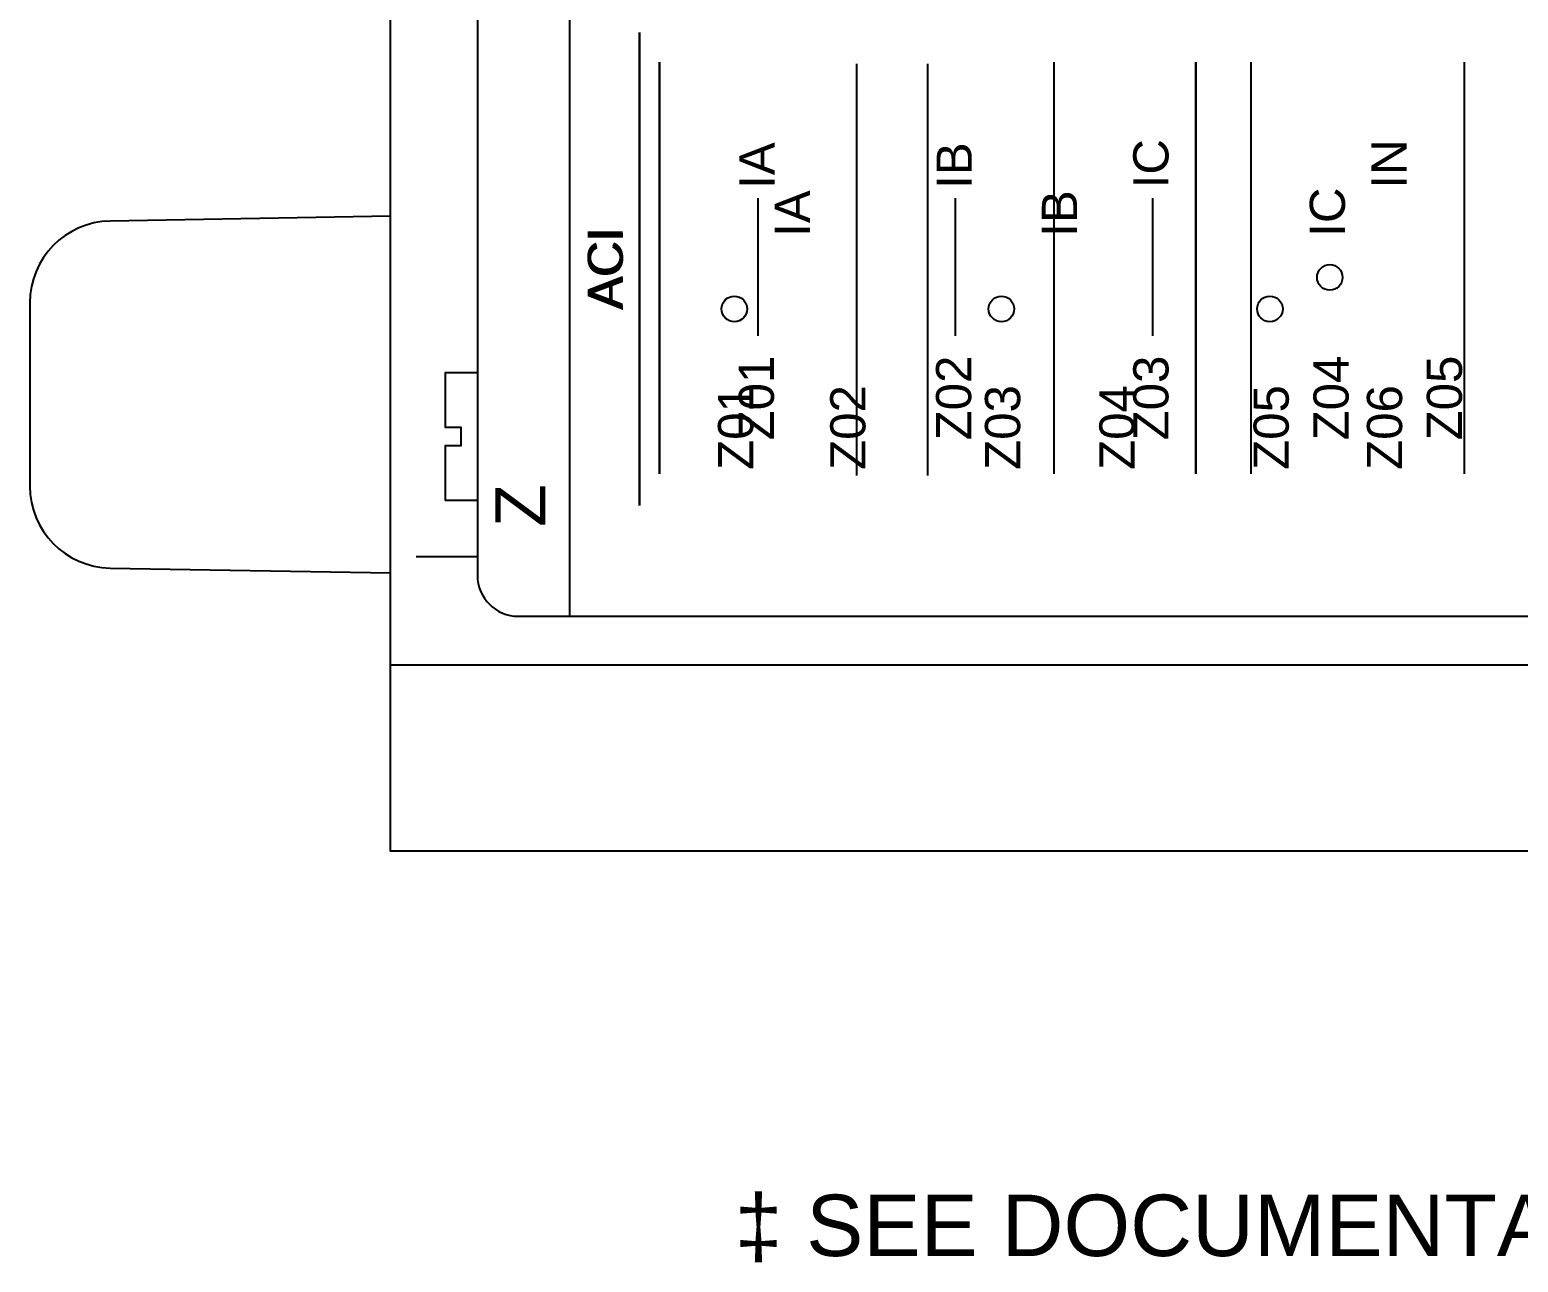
# Model space of a CAD drawing. Extents: x 1 to 47, y 1 to 35.
# Drawn here: x 26.556 to 29.466, y 8.976 to 11.385 of the extents above; entities that cross this region are included whole.
import ezdxf
from ezdxf.enums import TextEntityAlignment as Align

# ---------------------------------------------------------------- set-up
doc = ezdxf.new("R2010")
doc.units = 0
doc.header["$MEASUREMENT"] = 0
for name, color, linetype in [('10_00______DWG_', 7, 'CONTINUOUS'), ('8_01__A-___4__ACI', 7, 'CONTINUOUS'), ('8_02__8-___4__ACI____3__AV', 7, 'CONTINUOUS'), ('8_03__L-___4__ACI____3__LE', 7, 'CONTINUOUS'), ('8_04__7-___4__ACI____3__LE', 7, 'CONTINUOUS')]:
    doc.layers.add(name, color=color, linetype=linetype)
doc.styles.add('ARIAL', font='arial.ttf')

msp = doc.modelspace()

# ---------------------------------------------------------------- linework, layer by layer
at = {"layer": '10_00______DWG_'}
for points in [[(32.356, 9.7794), (27.2612, 9.7794), (27.2612, 17.0629), (32.356, 17.0629)], [(27.6109, 16.5636), (27.6109, 10.2386)], [(27.4291, 10.4649), (27.3691, 10.4649), (27.3691, 10.5724), (27.3991, 10.5724), (27.3991, 10.6074), (27.3691, 10.6074), (27.3691, 10.7149), (27.4291, 10.7149)], [(27.4312, 10.3549), (27.3112, 10.3549)], [(27.4291, 10.3549), (27.3616, 10.3549)], [(27.2612, 10.1436), (32.356, 10.1436)]]:
    msp.add_lwpolyline(points, dxfattribs=at)
msp.add_lwpolyline([(31.2211, 16.5636), (27.5112, 16.5636, 0.414214), (27.4312, 16.4836), (27.4312, 10.3186, 0.414212), (27.5112, 10.2386), (31.2211, 10.2386, 0.414211), (31.3011, 10.3186), (31.3011, 16.4836, 0.414219)], format="xyb", close=True, dxfattribs=at)
msp.add_lwpolyline([(27.2612, 11.0208), (26.7132, 11.0113, 0.409101), (26.556, 10.8513), (26.556, 10.493, 0.409121), (26.7132, 10.333), (27.2612, 10.3235)], format="xyb", dxfattribs=at)
at = {"layer": '8_01__A-___4__ACI'}
for points in [[(27.7482, 11.3802), (27.7482, 10.4552)], [(27.7872, 11.3218), (27.7872, 10.5168)], [(28.8354, 11.3218), (28.8354, 10.5168)], [(29.3605, 11.3218), (29.3605, 10.5168)], [(28.3113, 11.3186), (28.3113, 10.5136)]]:
    msp.add_lwpolyline(points, dxfattribs=at)
for centre in [(27.9335, 10.8395), (28.4556, 10.8395), (28.9806, 10.8395)]:
    msp.add_circle(centre, 0.025, dxfattribs=at)
at = {"layer": '8_02__8-___4__ACI____3__AV'}
for points in [[(27.7482, 11.3802), (27.7482, 10.4552)], [(27.7873, 10.5168), (27.7873, 11.3218)], [(28.8355, 11.3218), (28.8355, 10.5168)], [(29.3605, 11.3218), (29.3605, 10.5168)], [(28.3114, 11.3186), (28.3114, 10.5136)]]:
    msp.add_lwpolyline(points, dxfattribs=at)
for centre in [(27.9336, 10.8395), (28.4556, 10.8395), (28.9806, 10.8395)]:
    msp.add_circle(centre, 0.025, dxfattribs=at)
at = {"layer": '8_03__L-___4__ACI____3__LE'}
for points in [[(27.7482, 11.3802), (27.7482, 10.4552)], [(27.7873, 10.5168), (27.7873, 11.3218)], [(28.8355, 11.3218), (28.8355, 10.5168)], [(29.3605, 11.3218), (29.3605, 10.5168)], [(28.3114, 11.3186), (28.3114, 10.5136)]]:
    msp.add_lwpolyline(points, dxfattribs=at)
for centre in [(27.9336, 10.8395), (28.4556, 10.8395), (28.9806, 10.8395)]:
    msp.add_circle(centre, 0.025, dxfattribs=at)
at = {"layer": '8_04__7-___4__ACI____3__LE'}
for points in [[(27.7482, 10.4552), (27.7482, 11.3802)], [(28.5586, 10.5168), (28.5586, 11.3218)], [(28.9437, 10.5168), (28.9437, 11.3218)], [(28.1729, 10.5136), (28.1729, 11.3186)], [(27.9801, 10.7872), (27.9801, 11.056)], [(28.3658, 10.7872), (28.3658, 11.056)], [(28.7514, 10.7872), (28.7514, 11.056)]]:
    msp.add_lwpolyline(points, dxfattribs=at)
msp.add_circle((29.0977, 10.9011), 0.025, dxfattribs=at)

# ---------------------------------------------------------------- texts
at = {"layer": '10_00______DWG_', "style": 'ARIAL'}
msp.add_text('Z', height=0.0983, rotation=90, dxfattribs=at).set_placement((27.5642, 10.4133))
msp.add_text('‡ SEE DOCUMENTATION FOR INPUT VOLTAGE RATING', height=0.12, dxfattribs=at).set_placement((30.1693, 8.9879), align=Align.CENTER)
at = {"layer": '8_01__A-___4__ACI', "style": 'ARIAL'}
for s, height, p in [('IA', 0.06883, (28.0815, 10.9806)), ('IB', 0.06883, (28.6035, 10.9806)), ('IC', 0.06883, (29.1274, 10.9806)), ('ACI', 0.06846, (27.7154, 10.8406)), ('Z01', 0.06883, (27.9703, 10.5249)), ('Z02', 0.06883, (28.1898, 10.5249)), ('Z03', 0.06883, (28.4923, 10.5249)), ('Z04', 0.06883, (28.7159, 10.5249)), ('Z05', 0.06883, (29.0174, 10.5249)), ('Z06', 0.06883, (29.2391, 10.5249))]:
    msp.add_text(s, height=height, rotation=90, dxfattribs=at).set_placement(p)
at = {"layer": '8_02__8-___4__ACI____3__AV', "style": 'ARIAL'}
for s, height, p in [('IA', 0.06883, (28.0815, 10.9806)), ('IB', 0.06883, (28.6036, 10.9806)), ('IC', 0.06883, (29.1274, 10.9806)), ('ACI', 0.06846, (27.7154, 10.8406)), ('Z01', 0.06883, (27.9704, 10.5249)), ('Z02', 0.06883, (28.1898, 10.5249)), ('Z03', 0.06883, (28.4924, 10.5249)), ('Z04', 0.06883, (28.7159, 10.5249)), ('Z05', 0.06883, (29.0174, 10.5249)), ('Z06', 0.06883, (29.2391, 10.5249))]:
    msp.add_text(s, height=height, rotation=90, dxfattribs=at).set_placement(p)
at = {"layer": '8_03__L-___4__ACI____3__LE', "style": 'ARIAL'}
for s, height, p in [('IA', 0.06883, (28.0815, 10.9806)), ('IB', 0.06883, (28.6036, 10.9806)), ('IC', 0.06883, (29.1274, 10.9806)), ('ACI', 0.06846, (27.7154, 10.8406)), ('Z01', 0.06883, (27.9704, 10.5249)), ('Z02', 0.06883, (28.1898, 10.5249)), ('Z03', 0.06883, (28.4924, 10.5249)), ('Z04', 0.06883, (28.7159, 10.5249)), ('Z05', 0.06883, (29.0174, 10.5249)), ('Z06', 0.06883, (29.2391, 10.5249))]:
    msp.add_text(s, height=height, rotation=90, dxfattribs=at).set_placement(p)
at = {"layer": '8_04__7-___4__ACI____3__LE', "style": 'ARIAL'}
for s, height, p in [('IA', 0.06883, (28.0121, 11.0743)), ('IB', 0.06883, (28.3977, 11.0743)), ('IC', 0.06883, (28.7823, 11.0753)), ('IN', 0.06883, (29.2477, 11.0746)), ('ACI', 0.06846, (27.7155, 10.8372)), ('Z01', 0.06883, (28.0109, 10.5825)), ('Z02', 0.06883, (28.3966, 10.5825)), ('Z03', 0.06883, (28.7823, 10.5825)), ('Z04', 0.06883, (29.1345, 10.5825)), ('Z05', 0.06883, (29.3562, 10.5825))]:
    msp.add_text(s, height=height, rotation=90, dxfattribs=at).set_placement(p)

doc.saveas('drawing.dxf')
